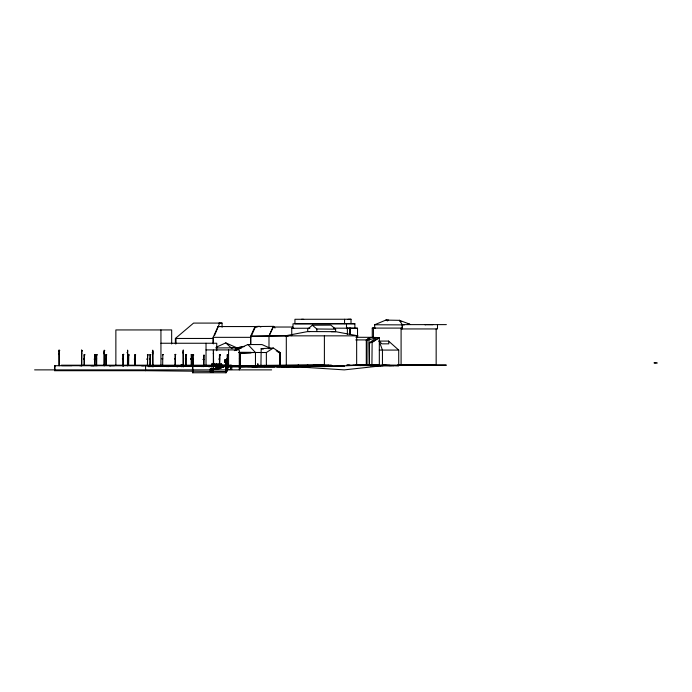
<?xml version="1.0" encoding="UTF-8"?>
<svg xmlns="http://www.w3.org/2000/svg" width="692" height="692" viewBox="0 0 692 692"><rect width="100%" height="100%" fill="white"/><g stroke="black" fill="none" stroke-linecap="round" stroke-linejoin="round"><path stroke-width="1.04" d="M175.379 343.863L175.379 338.466L193.561 323.095L222.037 323.086L222.106 327.238M176.002 343.863L176.002 338.466M210.377 370.722L213.041 370.722L210.359 370.722L210.377 371.44L213.041 371.44L213.041 369.277L210.359 369.277L210.351 368.784L219.511 368.585L219.52 367.132M210.714 372.158L210.714 371.44M210.714 370.722L210.714 370.004M210.956 372.158L210.956 370.739M210.956 369.978L210.956 369.277L211.06 371.44M211.32 372.158L211.32 371.44M211.406 372.158L211.406 371.44M211.406 370.722L211.406 370.004M211.665 370.004L211.743 369.277M212.089 372.158L212.089 371.44M212.349 371.44L212.349 370.722M212.435 370.004L212.435 369.277M212.695 372.158L212.695 371.44M212.695 370.722L212.695 370.004M213.3 343.863L213.3 338.457L175.379 338.466M214.252 364.338L214.165 365.817L214.252 364.243M221.518 365.783L221.596 364.338M221.777 366.371L225.497 366.345M224.424 366.596L224.502 365.099L224.104 366.596M227.045 367.21L226.993 365.713M228.689 367.21L228.663 365.722L226.275 365.757L225.921 367.21L228.689 367.21L228.689 365.765M240.522 354.494L239.986 354.659L240.236 368.239C239.787 368.827 239.25 353.231 240.626 354.754C240.167 354.589 239.873 354.615 240.487 354.512M240.401 360.74L240.193 362.089L240.288 360.74M254.518 365.644L257.865 365.575L257.865 366.397M313.9 366.423C314.056 365.359 332.506 367.642 328.553 365.281M59.045 351.45L59.339 351.588M81.552 351.32L81.708 351.674M104.155 351.692L104.302 351.692M127.57 351.666L127.743 351.605M152.785 351.475L152.932 351.614M183.224 351.692L183.216 351.328M211.856 365.817L211.778 364.148M239.596 366.258L241.006 366.18L239.544 366.232L240.202 366.276L240.245 368.239L239.89 354.598C241.404 352.773 239.259 368.577 240.28 368.248L240.323 354.555M237.157 366.241L240.47 366.18L239.544 366.241L240.427 366.232L240.236 368.239C239.354 339.711 240.885 364.191 239.951 361.864M239.769 360.74L239.501 362.08L239.882 354.598L239.726 368.248L239.925 354.598L239.89 368.239L239.865 360.921C240.833 362.08 239.354 357.21 239.968 354.728M58.976 365.705L59.079 350.1M81.483 365.705L81.682 350.1M81.846 351.545L81.751 351.623M104.034 365.739L104.233 350.135L104.345 365.739M104.388 351.623L104.302 351.354M127.458 365.731L127.562 350.126L127.778 365.731M152.655 366.769L152.759 350.135L152.984 366.769M183.095 366.769L183.198 350.135M213.309 366.769L213.413 350.135L213.638 366.769M240.141 367.357L240.081 368.239L240.202 366.198L239.89 368.239L239.994 354.598L239.925 360.921L240.401 361.094M240.245 368.239L239.761 366.198L239.726 368.239L239.839 360.921L239.726 368.239L239.986 367.27L240.245 368.239L240.159 367.244M240.098 358.759L239.467 358.802M371.924 364.883L372.132 342.358L379.32 337.592L379.32 364.883L356.536 364.883M240.159 367.063L239.908 366.198L239.726 368.239L239.726 366.276L239.847 367.435L239.726 366.276L240.159 367.063L240.202 366.198M292.932 328.302L293.027 323.778L354.884 323.778L354.884 328.25L357.522 328.233L357.522 337.376M59.261 351.527L59.201 351.674M239.89 366.31L240.141 367.002L240.063 366.198M225.791 359.892L225.601 365.454L225.895 359.892L225.808 365.454L225.748 359.892L226.05 362.219L224.883 362.219L224.883 359.892L226.05 359.892L226.05 362.219M240.193 360.74L240.141 362.089L239.994 354.598M239.821 362.08L239.882 360.74M240.245 366.276L240.072 368.239L239.821 367.244M239.96 361.483L240.409 361.423M256.377 366.544L280.07 366.544L280.07 352.522L273.271 348.015L261.187 348.604L260.936 365.471M239.951 361.042L240.409 361.042M240.288 361.622L240.21 361.656M240.115 358.888L239.769 358.638M239.389 358.914L239.934 358.672L239.493 358.914M81.656 350.602L82.002 350.481M104.838 350.636L104.483 350.559M127.631 350.533L127.717 350.515M224.883 362.219L225.185 359.892L225.185 362.219L226.05 359.892M240.167 361.752L239.994 361.648M217.098 367.893L217.236 367.218L223.248 367.08L221.137 367.08L221.172 366.544M215.61 368.646L215.766 367.954L221.302 367.833L221.284 367.132L218.88 367.141L219.027 366.475L223.706 366.518M216.44 368.646L216.596 367.954M218.24 367.893C219.053 366.371 216.267 367.374 217.4 368.646L217.392 367.885M219.217 367.141L219.373 366.457M220.047 367.141L220.194 366.457L223.231 366.379L223.144 367.08L220.869 367.141L221.051 366.44L223.144 367.08M221.025 366.457L220.869 367.141M223.43 366.544L223.672 365.134M225.402 366.345L221.155 366.371M224.537 366.518L221.414 366.362L221.492 367.08M239.614 358.62L239.397 358.785M239.951 361.371L239.994 361.276M254.198 367.383L254.241 365.826L256.568 365.834L256.568 367.383L252.26 367.383M214.494 335.577L219.667 323.095M250.763 344.642L250.763 337.341L255.538 326.555L259.379 326.503M268.989 348.751L268.989 336.027L272.985 327.031L292.655 327.031M213.119 343.604L213.119 337.341L218.041 326.555L222.045 326.512M127.44 353.82L127.389 353.846M268.989 336.027L273.608 326.373L274.983 328.008M81.63 353.906L81.734 353.318M104.423 353.733L103.93 353.794L104.319 353.378M213.646 353.785L213.24 353.673M212.28 368.905L212.115 368.767M59.131 353.906L58.976 353.422L59.313 353.759M58.958 353.508L58.958 353.802M127.769 353.889L127.415 353.586M152.681 353.378L152.967 353.897M183.311 353.534L183.311 353.327M104.397 353.854L104.233 353.456M81.985 350.507L82.313 350.567M94.882 354.788L95.418 354.702M106.17 365.341L106.144 354.693L106.62 354.615L105.937 354.754L105.971 365.341M123.193 366.12L123.159 354.408L123.643 354.339L122.96 354.468L122.994 366.12M162.637 366.241L162.845 354.477M175.292 366.12L175.5 354.347M84.355 365.367L84.329 354.719L84.805 354.641L84.121 354.78L84.156 365.367M95.418 354.728L94.908 354.797M128.591 365.462L128.798 354.754M148.079 354.693L147.828 354.771M150.648 354.615L150.121 354.659L150.648 354.598M203.855 365.826L204.166 355.108M227.486 365.385L227.46 354.737L227.936 354.667L227.253 354.797L227.287 365.385M135.07 365.385L135.277 354.676M219.719 354.944L220.186 354.667L219.442 354.788L219.476 365.376M59.304 350.429L59.806 350.567M122.942 358.785L122.493 358.525L123.228 358.629M147.422 359.036L147.041 359.027M191.2 359.01L190.741 358.75L191.485 358.845M203.604 359.555L203.171 359.269L203.889 359.399M96.43 359.027L95.859 359.027M178.354 366.033L178.943 365.687L177.628 366.172L209.814 366.111L209.858 366.699M183.415 353.897L183.441 353.586M357.989 335.854L335.611 331.676L335.611 329.176L330.888 325.128L312.334 325.223L307.715 329.072L307.715 331.563L285.173 335.845M148.719 366.699L148.719 366.085L151.081 365.696L154.1 366.059M183.034 365.696L182.005 366.699M222.314 367.08L222.443 366.362M222.322 366.362L223.127 366.379M366.284 340.663L370.445 337.558L366.284 339.919L355.749 339.919M238.783 352.427L266.359 352.522L273.271 348.015M372.132 342.358L369.338 342.817L376.759 337.584L368.983 339.85L369.338 364.883L369.338 342.817L371.924 342.358L379.32 337.592L370.609 337.341L366.284 339.919L366.284 364.883L355.749 364.926M216.181 347.263L225.774 342.877L237.572 348.137M234.328 350.636L247.926 344.521L262 344.581L270.52 348.344M235.012 350.463L241.413 347.782L215.843 347.946M374.675 328.094L374.675 324.764L385.807 320.102L388.584 320.102M191.71 354.563L191.71 354.641M352.574 365.376L390.054 365.454L355.818 365.402M239.925 367.331L240.072 368.239L239.994 367.244M134.542 359.01L135.104 358.958M185.508 358.819L185.646 358.646M192.601 359.062L193.163 359.01M219.148 359.001L219.416 358.923M83.827 358.992L83.706 358.802M96.145 358.923L95.963 358.75M128.063 359.087L128.288 359.001M149.619 358.932L150.181 358.88M174.765 358.681L175.327 358.629M226.959 359.01L227.408 359.087M203.059 366.302L204.728 365.696L208.517 366.146M235.955 348.413L241.075 346.692L244.051 346.692M186.209 354.486L186.286 354.555M96.776 354.607L97.001 354.762M96.024 358.793L96.707 358.871M329.184 366.154C330.257 367.045 332.904 365.808 331.183 365.298M238.567 348.335L241.413 347.782M330.707 365.298L316.754 365.471M128.859 354.823L128.357 354.866L128.392 365.462M135.329 354.754L134.836 354.797L134.871 365.385M162.905 354.546L162.663 354.563M328.761 365.29L316.962 365.462M229.26 366.111L238.982 365.834M175.552 354.425L175.059 354.468L175.093 366.12M231.137 366.146L232.624 366.059M234.06 366.224L239.389 366.137L239.441 366.699L228.447 366.699M237.451 366.154L240.046 365.964M246.447 365.93L247.494 365.938L243.541 365.826L247.442 365.834M239.821 365.973L238.584 365.956M235.877 366.276L229.009 366.007L236.923 366.051M231.733 366.12L232.97 366.111M231.526 365.921L236.396 366.129L234.571 366.051M245.167 366.12L246.888 366.051M246.854 366.137L247.381 365.999L239.19 365.99M142.829 365.731L143.279 365.696M193.241 354.823L193.457 354.901M141.419 365.731L141.912 365.696M250.945 352.557L239.389 353.05L251.118 352.851M245.513 366.388L244.112 366.345L245.375 366.379M254.751 366.397L240.012 366.544M295.83 366.414L324.392 366.587L356.657 365.376L356.657 335.845L286.306 335.845L286.306 365.307M347.886 319.358L351.017 319.246L351.017 323.666L354.884 323.778M280.753 365.713L285.926 365.532L279.637 365.618M219.252 367.192L221.172 367.132L221.189 367.833M281.722 365.878L279.611 365.938L300.371 365.748M221.302 367.833L215.489 367.936L215.307 368.646L219.511 368.585M212.011 369.234L217.85 368.628M214.088 368.905L211.449 369.277L211.432 368.784M219.675 365.376L220.004 354.84M230.427 365.947L235.661 365.834M312.057 365.618L316.495 365.575L312.057 365.618L312.057 366.267L314.272 366.267L314.272 365.618M323.622 365.419L325.742 365.385M389.769 365.566L391.897 365.532L383.515 365.315L398.514 365.454M232.547 347.609L240.055 347.488M234.822 347.704L240.185 347.618M227.979 366.085L241.015 366.172M227.979 366.699L239.441 366.699M310.985 366.57L294.126 366.812M280.026 366.025L281.523 366.007M301.6 365.731L285.908 365.895M328.925 365.324L331.693 365.29M331.693 366.189L285.908 366.795M288.322 335.802L250.642 336.243L250.642 344.659M239.389 352.704L255.46 352.522L255.46 365.471M168.338 365.687L179.808 365.549M270.693 365.722L287.301 365.523M239.389 366.734L254.388 366.561M239.354 367.011L254.319 366.838M256.464 366.821L279.983 366.544L279.983 352.522L276.195 350.844M273.608 326.373L255.011 326.555L250.642 336.243L288.322 335.758M264.257 365.367L298.537 365.03M307.386 364.952L316.927 364.857L316.927 366.068L307.386 366.154M239.761 366.449L242.953 366.414M281.852 366.812L246.975 366.561L246.975 365.661L264.059 365.722L259.898 365.627M264.257 366.578L307.802 366.154M331.338 331.676L335.611 331.676L307.715 331.563L309.86 331.58M178.943 365.687L154.61 365.739M260.953 365.402L264.664 365.367M298.122 365.03L307.802 364.952M264.664 366.578L257.043 366.639L257.043 365.437L261.368 365.402M279.473 365.982L281.696 365.938M298.122 366.241L299.653 366.224M351.017 323.666L294.939 323.778L294.939 319.289L351.017 319.246M114.5 365.661L109.388 365.696L110.729 365.696M141.998 365.722L145.182 365.696M237.84 366.12L236.076 366.051M346.761 365.272L386.136 365.324L344.287 369.874L290.951 366.44M257.848 366.284L264.863 366.284M276.791 366.916L298.771 366.76L281.315 366.907L284.844 366.89M218.88 323.095L222.037 323.086M231.595 365.86L238.602 366.163L231.353 366.198M238.766 365.99L246.966 365.973M246.733 366.051L231.872 366.103M219.727 366.414L220.333 366.414M356.207 365.454L393.731 365.549M291.747 335.741L291.747 328.285L309.93 328.233M333.466 328.155L357.522 328.233M231.111 365.86L238.602 366.163M246.975 365.661L255.582 365.705M231.128 365.86L237.417 366.051M240.159 365.938L247.554 365.912M244.933 366.353L244.172 366.362L244.856 366.388M397.9 364.892L436.159 364.857L436.159 328.942M347.15 365.393L356.657 365.376M244.241 365.921L247.399 365.904L245.253 365.834M380.003 365.523L390.297 365.514M389.233 365.514L429.04 365.445L382.52 365.367M279.827 365.921L281.852 365.912M380.003 365.644L390.297 365.635M308.805 366.293L314.263 366.284L276.246 366.284M248.021 366.552L254.31 366.578M446.357 324.617L402.303 324.617L402.303 328.942M374.675 324.764L404.344 324.885M218.041 326.555L255.538 326.555M372.261 337.558L372.261 328.094L402.303 328.094L402.303 324.764L399.466 320.335L385.807 320.102L387.702 320.889M401.092 328.942L437.491 328.942L437.491 324.617M213.119 337.341L250.763 337.341M378.922 341.087L388.593 341.087L398.722 350.074L398.722 365.713L356.138 365.108M160.942 343.249L216.752 343.249L216.752 350.706M206.026 349.91L239.294 349.91L239.294 369.874M379.285 350.074L398.722 350.074M59.097 350.1L59.296 365.705M183.224 350.135L183.423 366.769M239.034 352.384L250.85 352.384M103.54 352.626L104.111 352.539L103.515 352.6M127.544 352.531L126.973 352.617M152.188 352.635L152.75 352.539M182.982 352.661L183.25 352.531M278.141 352.522L280.07 352.522M81.448 352.384L81.63 352.6M152.811 352.626L152.396 352.513M182.835 352.513L183.25 352.626M122.96 354.598L123.807 354.624M175.059 354.607L175.906 354.624M191.217 354.685L191.779 354.745M162.404 354.728L163.251 354.745M185.793 354.737L186.624 354.762M191.217 354.823L192.065 354.849M84.121 354.909L84.969 354.935M94.683 354.961L95.531 354.987M96.595 354.866L97.287 354.866M105.937 354.884L106.784 354.909M134.836 354.927L135.684 354.953M147.335 354.944L148.183 354.97M149.913 354.858L150.761 354.875M193.129 365.437L192.895 354.849L192.93 365.437M219.442 354.918L220.29 354.944M227.253 354.935L228.1 354.953M128.357 355.005L129.205 355.031M193.059 355.005L193.743 355.005M203.621 355.368L204.469 355.394M122.38 358.785L123.228 358.759M162.672 358.75L162.231 358.715M174.479 358.785L175.327 358.767M94.51 358.949L94.951 358.984M150.181 359.01L149.446 358.776L149.982 358.819M161.824 358.906L162.672 358.888M185.231 358.923L186.061 358.897M190.629 359.01L191.485 358.984M227.521 358.958L227.08 358.923M83.542 359.096L84.389 359.07M94.103 359.148L94.951 359.122M105.357 359.07L106.205 359.044M134.257 359.113L135.104 359.087M146.747 359.131L147.604 359.105M149.334 359.036L150.026 359.036M192.315 359.165L193.163 359.139M218.862 359.105L219.71 359.079M226.673 359.113L227.521 359.096M127.778 359.183L128.513 359.036M203.041 359.555L203.889 359.529M227.893 363.905L227.988 364.84M257.796 363.862L257.874 364.814L257.848 363.862M211.691 364.243L221.674 364.338M211.839 364.476L221.527 364.476M211.839 364.632L221.527 364.632M211.839 364.779L221.527 364.779M313.389 364.762L324.176 364.762L324.176 365.341L316.486 365.341M211.839 364.935L221.527 364.935M316.927 364.857L316.927 366.068M424.784 364.935L434.057 364.935M103.912 364.952L105.452 365.367M180.283 364.952L183.683 364.952M211.839 365.073L221.527 365.073M61.32 365.203L179.366 365.203M181.607 365.203L231.725 365.203L231.725 369.511L226.742 369.511M316.218 365.151L319.315 365.151L319.315 364.563L315.318 364.563L315.318 365.151M211.839 365.229L221.527 365.229M226.864 365.307L226.898 370.921L226.846 365.108M211.839 365.385L221.527 365.376M257.043 365.437L257.45 366.639M346.562 365.402L349.564 365.402L347.514 365.359M61.726 365.635L71.985 365.635M109.128 365.532L123.799 365.532M211.839 365.523L221.527 365.523M370.661 365.566L393.791 365.635M223.853 365.912L145.571 365.713L145.605 370.704L54.729 370.704L54.729 365.713L145.631 365.713M221.596 364.148L221.648 365.817L221.674 364.148L211.691 364.148L211.614 365.817L221.76 365.817L221.492 364.26M279.732 365.713L287.249 365.713M211.614 365.817L211.882 364.243M216.864 365.817L216.587 364.26M224.191 365.834L247.338 365.834M254.509 365.93L258.626 365.912L258.626 366.397L255.313 366.397L255.313 365.575M147.941 366.085L224.156 366.085M226.301 366.085L255.357 366.051M148.598 366.215L223.801 366.544M231.249 366.267L232.4 366.276M149.593 366.371L150.51 366.371M270.321 366.284L282.327 366.293M233.308 366.362L238.429 366.293M219.502 366.544L226.872 366.596M219.45 366.699L222.651 366.699M239.648 368.248L240.323 368.248M213.3 368.568L211.051 368.438M210.351 368.784L217.859 368.793M212.003 368.905L215.757 368.732M214.088 369.234L210.377 369.277L210.377 371.44L213.041 371.44L213.032 372.158L210.359 372.158M34.6 369.874L271.627 369.874M213.041 370.004L210.359 370.004L210.377 369.277L212.288 369.234L211.873 368.758M346.597 365.341L350.169 365.35M381.906 365.385L400.651 365.385M346.597 365.454L350.169 365.462M370.133 365.635L381.058 365.644M231.552 366.042L233.221 366.059M275.658 366.293L256.066 366.284L257.562 366.284M305.95 366.319L307.94 366.319M331.797 366.232L344.296 366.241L313.666 366.18M232.417 366.206L235.41 366.284M243.731 366.345L244.734 366.353M283.616 366.276L303.364 366.319M274.637 366.916L256.853 366.63M409.474 365.402L446.357 365.134L398.073 364.831M355.913 337.272L370.609 337.341M426.471 365.437L433.875 365.462M184.063 365.549L191.07 365.713M239.345 366.371L240.392 366.379M237.122 365.947L235.358 365.938M237.079 365.947L239.25 366.085M239.095 366.068L241.352 366.293M233.922 366.215L235.41 366.224M241.223 366.388L243.774 366.405M432.837 324.678L424.784 324.617L425.667 324.721M372.261 328.094L375.168 328.112M355.809 365.437L371.197 365.514M359.823 365.549L371.197 365.635M242.278 365.947L242.65 365.921M243.42 365.86L242.849 365.886L247.347 366.085M230.41 366.016L241.716 366.137M235.47 366.224L236.941 366.241M240.626 366.154L244.484 366.353L243.004 366.319M247.105 366.353L246.023 366.345M312.334 325.223L316.824 328.994L335.611 329.176M352.981 365.367L360.887 365.437M352.981 365.488L360.887 365.549M145.571 365.713L227.062 366.544L227.028 365.921L230.592 366.085M145.571 370.704L227.062 371.543L227.062 365.921M97.226 365.696L90.669 365.627L93.861 365.722M259.552 365.618L257.476 365.601L328.44 365.281M244.882 365.817L245.418 365.826M247.208 365.869L245.599 365.86M242.364 365.947L246.516 366.016M241.603 366.007L244.311 366.042M79.753 365.696L81.916 365.731M291.747 328.285L293.771 328.319M354.884 328.25L346.484 328.112L346.484 323.778M254.31 365.679L256.005 365.713M381.82 365.324L398.722 365.713M245.53 365.834L247.243 365.886M237.59 366.31L246.361 366.345L243.991 366.224M301.591 319.289L303.693 319.349M657.4 362.989L653.983 362.868L656.206 362.945M276.151 366.423L284.784 366.717M182.93 365.696L201.545 366.388M368.983 339.85L367.037 339.737L367.037 364.883M241.863 366.094L239.666 365.964M407.856 324.02L409.802 324.185L399.466 320.335L400.945 321.711M239.493 358.629L239.934 358.672M54.72 365.713L55.446 365.8M230.523 365.999L209.295 365.817L209.814 366.111M181.416 364.952L182.783 365.203M261.187 348.604L263.228 349.209M225.177 365.099L225.229 366.596M257.017 327.204L255.011 326.555L259.37 326.321L260.841 327.005M399.466 320.335L400.962 321.451M186.061 354.762L186.027 366.25M225.774 342.877L232.088 348.716M96.716 354.866L96.672 365.298M247.926 344.521L255.46 352.522M212.946 368.75L212.773 368.429C206.13 368.36 218.231 368.395 212.764 368.429L212.92 368.775M224.883 359.892L225.748 362.219M388.593 341.087L388.843 343.837L381.854 343.837L379.13 341.087L382.442 350.074L382.442 365.713M219.182 367.132L219.2 367.833M213.101 368.732L213.119 369.234M220.35 367.132L220.359 367.833M219.364 367.885L219.381 368.585M218.542 367.885L218.56 368.585M217.72 367.885L217.72 368.793M213.932 368.905L213.94 369.234M210.61 368.784L210.627 369.277M81.708 350.1L81.803 365.705M219.2 365.783L219.148 364.243M212.089 370.004L212.089 370.722M211.32 370.004L211.32 370.722M401.092 328.094L401.092 364.892M373.438 328.094L373.438 337.558M350.308 328.112L350.308 334.53M349.745 328.112L349.745 334.53M347.375 328.112L347.375 334.53M344.555 319.289L344.555 323.666M324.392 335.845L324.392 366.587M323.795 364.762L323.795 365.341M318.925 364.563L318.925 365.151M318.303 364.762L318.303 365.341M317.118 364.762L317.118 365.341M316.824 328.994L316.824 331.494M315.699 364.563L315.699 365.151M266.359 352.522L266.359 365.471M256.066 365.912L256.066 366.397M254.509 365.575L254.518 366.5M239.596 360.74L239.614 362.08M230.523 365.203L230.523 369.511M228.568 349.91L228.568 365.67M227.936 367.357L227.936 369.511M227.504 367.357L227.504 369.511M226.102 365.817L226.102 372.14L225.678 365.817M225.843 366.431L225.843 372.754M219.226 364.243L219.312 365.817L219.035 364.26M216.778 364.243L216.778 365.783L216.7 364.243M214.33 364.243L214.416 365.817L214.139 364.26M212.349 369.277L212.435 372.158M212.011 370.004L212.011 370.722M212.011 371.44L212.011 372.158M211.06 369.277L211.06 370.004M209.434 366.085L209.434 366.699M209.053 366.085L209.053 366.699M208.552 366.085L208.552 366.699M206.026 343.249L206.026 365.67M203.656 355.238L203.656 365.826M203.526 366.085L203.526 366.699M202.012 366.085L202.012 366.699M192.912 366.431L192.912 372.754M191.45 354.685L191.45 365.281M191.321 354.814L191.251 365.281M185.828 354.598L185.828 366.25M181.641 366.085L181.641 366.699M177.775 366.085L177.775 366.699M177.654 366.085L177.654 366.699M177.29 366.085L177.29 366.699M176.469 366.085L176.469 366.699M171.668 343.967L171.668 329.937L115.867 329.937L115.867 365.558M168.537 366.085L168.537 366.699M167.023 366.085L167.023 366.699M160.942 329.937L160.942 365.618M153.416 366.085L153.416 366.699M151.288 366.085L151.288 366.699M150.475 366.085L150.475 366.699M150.268 354.84L149.948 366.371M150.147 354.719L150.147 366.371M149.385 366.085L149.385 366.699M148.979 366.085L148.979 366.699M147.69 354.935L147.37 365.402M147.569 354.814L147.569 365.402M96.473 354.711L96.473 365.298M95.038 354.953L94.718 365.419M94.916 354.823L94.916 365.419M54.772 365.713L54.772 370.704M211.743 370.722L211.743 371.44L211.665 370.722M213.292 367.971L213.145 368.646L213.3 367.954M211.484 368.334L211.043 368.403L211.493 368.36M280.978 366.051L279.654 366.051L280.978 366.033M226.267 366.431L192.488 366.431L192.488 372.754L226.267 372.754L226.267 366.431M239.847 367.002L239.726 366.31L239.83 367.028M239.536 362.08L239.501 360.74L239.51 362.08"/></g></svg>
